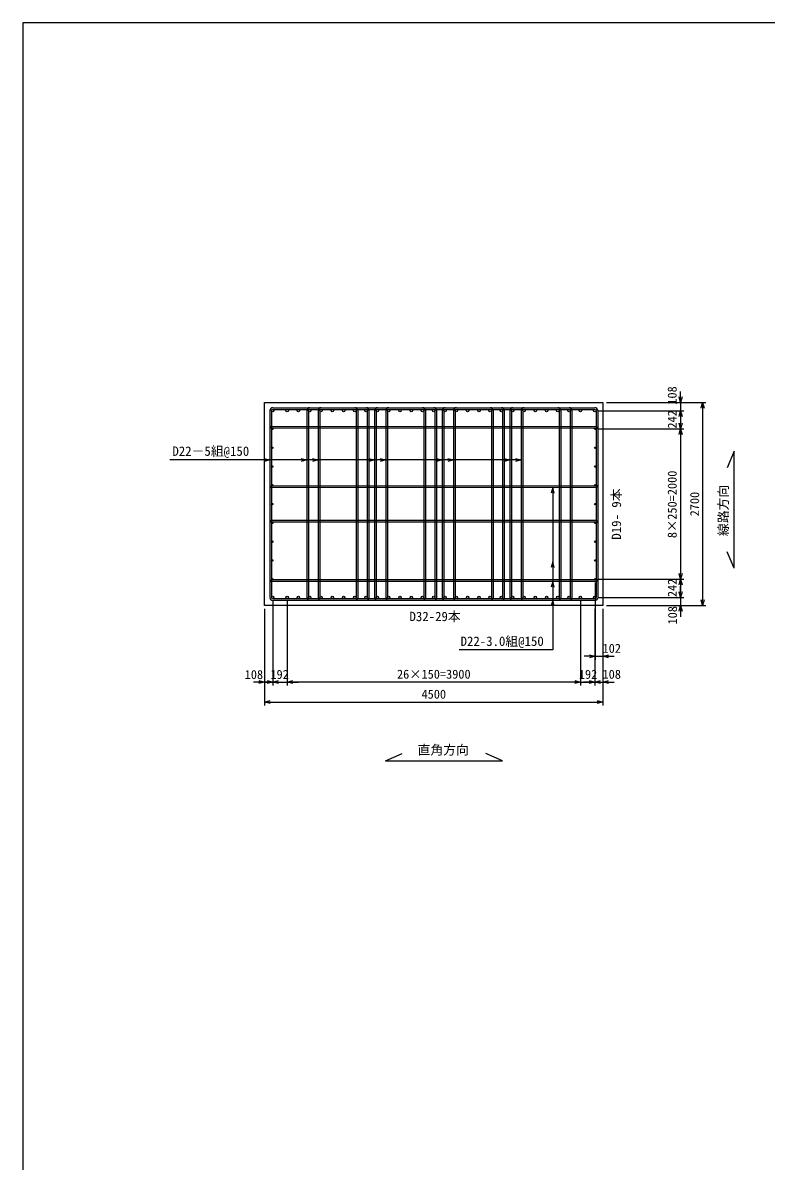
# Model space of a CAD drawing. Extents: x 851164 to 871017, y 575591 to 606015.
# Drawn here: x 851164 to 861090, y 590830 to 606015 of the extents above; entities that cross this region are included whole.
import ezdxf
from ezdxf.enums import TextEntityAlignment as Align

# ---------------------------------------------------------------- set-up
doc = ezdxf.new("R2010")
doc.units = 0
doc.header["$LTSCALE"] = 400
doc.header["$MEASUREMENT"] = 0
doc.header["$PDMODE"] = 3
doc.header["$PDSIZE"] = -5
doc.linetypes.add('DASHED2', pattern=[9.525, 6.35, -3.175])
doc.layers.get('DEFPOINTS').update_dxf_attribs({"color": 53})
for name, color, linetype in [('DIM', 6, 'Continuous'), ('寸法', 4, 'Continuous'), ('帯筋', 2, 'Continuous'), ('構造線', 3, 'Continuous')]:
    doc.layers.add(name, color=color, linetype=linetype)
doc.layers.add('文字', color=7, linetype='Continuous', lineweight=9)
doc.styles.add('明朝', font='')
doc.styles.get('明朝').set_extended_font_data('MS Mincho')
doc.dimstyles.new('201', dxfattribs={"dimscale": 1.5, "dimtxt": 80, "dimasz": 50, "dimexe": 30, "dimexo": 30, "dimgap": 30, "dimtad": 1, "dimdec": 0, "dimdsep": 46, "dimtxsty": '明朝', "dimblk": 'OPEN30', "dimcen": 2.5, "dimclrd": 4, "dimclre": 4, "dimclrt": 6, "dimadec": 0, "dimazin": 0, "dimtfac": 1, "dimtdec": 0, "dimtmove": 2, "dimatfit": 3, "dimldrblk": 'OPEN30', "dimfxl": 1, "dimfrac": 2, "dimarcsym": 0})

# ---------------------------------------------------------------- blocks, each defined once
blk = doc.blocks.new('_Open30')
at = {"color": 0, "linetype": 'ByBlock', "lineweight": -2}
for p, q in [((-1, 0.27), (0, 0)), ((0, 0), (-1, -0.27)), ((0, 0), (-1, 0))]:
    blk.add_line(p, q, dxfattribs=at)
blk = doc.blocks.new('*D2668')
at = {"layer": 'DEFPOINTS', "color": 0}
for p in [(858880, 600962), (858880, 598262), (860205, 598262)]:
    blk.add_point(p, dxfattribs=at)
at = {"layer": '寸法', "color": 1, "lineweight": -2}
for p, q in [((858925, 600962), (860250, 600962)), ((860205, 600887), (860205, 598337)), ((858925, 598262), (860250, 598262))]:
    blk.add_line(p, q, dxfattribs=at)
at = {"layer": '寸法', "color": 1, "lineweight": -2, "xscale": 75, "yscale": 75, "zscale": 75}
for p, rotation in [((860205, 600962), 90), ((860205, 598262), 270)]:
    blk.add_blockref('_Open30', p, dxfattribs=dict(at, rotation=rotation))
at = {"layer": '寸法', "color": 7, "insert": (860100, 599612), "char_height": 120, "attachment_point": 5, "rotation": 90, "style": '明朝'}
blk.add_mtext('2700', dxfattribs=at)
blk = doc.blocks.new('*D2669')
at = {"layer": 'DEFPOINTS', "color": 0}
for p in [(854680, 598370), (858580, 598370), (854680, 597243)]:
    blk.add_point(p, dxfattribs=at)
at = {"layer": '寸法', "color": 1, "lineweight": -2}
for p, q in [((854680, 598325), (854680, 597198)), ((858580, 598325), (858580, 597198)), ((858505, 597243), (854755, 597243))]:
    blk.add_line(p, q, dxfattribs=at)
at = {"layer": '寸法', "color": 1, "lineweight": -2, "xscale": 75, "yscale": 75, "zscale": 75, "rotation": 180}
blk.add_blockref('_Open30', (854680, 597243), dxfattribs=at)
at = {"layer": '寸法', "color": 1, "lineweight": -2, "xscale": 75, "yscale": 75, "zscale": 75}
blk.add_blockref('_Open30', (858580, 597243), dxfattribs=at)
at = {"layer": '寸法', "color": 7, "insert": (856630, 597348), "char_height": 120, "attachment_point": 5, "style": '明朝'}
blk.add_mtext('26×150=3900', dxfattribs=at)
blk = doc.blocks.new('*D2670')
at = {"layer": 'DEFPOINTS', "color": 0}
for p in [(854380, 598262), (858880, 598262), (858880, 596977)]:
    blk.add_point(p, dxfattribs=at)
at = {"layer": '寸法', "color": 1, "lineweight": -2}
for p, q in [((854380, 598217), (854380, 596932)), ((858880, 598217), (858880, 596932)), ((854455, 596977), (858805, 596977))]:
    blk.add_line(p, q, dxfattribs=at)
at = {"layer": '寸法', "color": 1, "lineweight": -2, "xscale": 75, "yscale": 75, "zscale": 75, "rotation": 180}
blk.add_blockref('_Open30', (854380, 596977), dxfattribs=at)
at = {"layer": '寸法', "color": 1, "lineweight": -2, "xscale": 75, "yscale": 75, "zscale": 75}
blk.add_blockref('_Open30', (858880, 596977), dxfattribs=at)
at = {"layer": '寸法', "color": 7, "insert": (856630, 597082), "char_height": 120, "attachment_point": 5, "style": '明朝'}
blk.add_mtext('4500', dxfattribs=at)
blk = doc.blocks.new('*D2671')
at = {"layer": 'DEFPOINTS', "color": 0}
for p in [(858580, 598370), (858772, 598262), (858772, 597243)]:
    blk.add_point(p, dxfattribs=at)
at = {"layer": '寸法', "color": 1, "lineweight": -2}
for p, q in [((858580, 598325), (858580, 597198)), ((858772, 598217), (858772, 597198)), ((858505, 597243), (858430, 597243)), ((858580, 597243), (858772, 597243)), ((858847, 597243), (858922, 597243))]:
    blk.add_line(p, q, dxfattribs=at)
at = {"layer": '寸法', "color": 1, "lineweight": -2, "xscale": 75, "yscale": 75, "zscale": 75}
blk.add_blockref('_Open30', (858580, 597243), dxfattribs=at)
at = {"layer": '寸法', "color": 1, "lineweight": -2, "xscale": 75, "yscale": 75, "zscale": 75, "rotation": 180}
blk.add_blockref('_Open30', (858772, 597243), dxfattribs=at)
at = {"layer": '寸法', "color": 7, "insert": (858681, 597346), "char_height": 120, "attachment_point": 5, "style": '明朝'}
blk.add_mtext('192', dxfattribs=at)
blk = doc.blocks.new('*D2672')
at = {"layer": 'DEFPOINTS', "color": 0}
for p in [(858772, 598262), (858880, 598262), (858880, 597243)]:
    blk.add_point(p, dxfattribs=at)
at = {"layer": '寸法', "color": 1, "lineweight": -2}
for p, q in [((858772, 598217), (858772, 597198)), ((858880, 598217), (858880, 597198)), ((858697, 597243), (858622, 597243)), ((858772, 597243), (858880, 597243)), ((858955, 597243), (859030, 597243))]:
    blk.add_line(p, q, dxfattribs=at)
at = {"layer": '寸法', "color": 1, "lineweight": -2, "xscale": 75, "yscale": 75, "zscale": 75}
blk.add_blockref('_Open30', (858772, 597243), dxfattribs=at)
at = {"layer": '寸法', "color": 1, "lineweight": -2, "xscale": 75, "yscale": 75, "zscale": 75, "rotation": 180}
blk.add_blockref('_Open30', (858880, 597243), dxfattribs=at)
at = {"layer": '寸法', "color": 7, "insert": (858997, 597347), "char_height": 120, "attachment_point": 5, "style": '明朝'}
blk.add_mtext('108', dxfattribs=at)
blk = doc.blocks.new('*D2673')
at = {"layer": 'DEFPOINTS', "color": 0}
for p in [(854488, 598368), (854680, 598370), (854680, 597243)]:
    blk.add_point(p, dxfattribs=at)
at = {"layer": '寸法', "color": 1, "lineweight": -2}
for p, q in [((854488, 598323), (854488, 597198)), ((854680, 598325), (854680, 597198)), ((854413, 597243), (854338, 597243)), ((854488, 597243), (854680, 597243)), ((854755, 597243), (854830, 597243))]:
    blk.add_line(p, q, dxfattribs=at)
at = {"layer": '寸法', "color": 1, "lineweight": -2, "xscale": 75, "yscale": 75, "zscale": 75}
blk.add_blockref('_Open30', (854488, 597243), dxfattribs=at)
at = {"layer": '寸法', "color": 1, "lineweight": -2, "xscale": 75, "yscale": 75, "zscale": 75, "rotation": 180}
blk.add_blockref('_Open30', (854680, 597243), dxfattribs=at)
at = {"layer": '寸法', "color": 7, "insert": (854579, 597345), "char_height": 120, "attachment_point": 5, "style": '明朝'}
blk.add_mtext('192', dxfattribs=at)
blk = doc.blocks.new('*D2674')
at = {"layer": 'DEFPOINTS', "color": 0}
for p in [(854488, 598368), (854380, 598262), (854488, 597243)]:
    blk.add_point(p, dxfattribs=at)
at = {"layer": '寸法', "color": 1, "lineweight": -2}
for p, q in [((854488, 598323), (854488, 597198)), ((854380, 598217), (854380, 597198)), ((854305, 597243), (854230, 597243)), ((854380, 597243), (854488, 597243)), ((854563, 597243), (854638, 597243))]:
    blk.add_line(p, q, dxfattribs=at)
at = {"layer": '寸法', "color": 1, "lineweight": -2, "xscale": 75, "yscale": 75, "zscale": 75}
blk.add_blockref('_Open30', (854380, 597243), dxfattribs=at)
at = {"layer": '寸法', "color": 1, "lineweight": -2, "xscale": 75, "yscale": 75, "zscale": 75, "rotation": 180}
blk.add_blockref('_Open30', (854488, 597243), dxfattribs=at)
at = {"layer": '寸法', "color": 7, "insert": (854237, 597343), "char_height": 120, "attachment_point": 5, "style": '明朝'}
blk.add_mtext('108', dxfattribs=at)
blk = doc.blocks.new('*D2675')
at = {"layer": 'DEFPOINTS', "color": 0}
for p in [(858880, 600962), (858772, 600854), (859912, 600854)]:
    blk.add_point(p, dxfattribs=at)
at = {"layer": '寸法', "color": 1, "lineweight": -2}
for p, q in [((859912, 601037), (859912, 601112)), ((858925, 600962), (859957, 600962)), ((859912, 600962), (859912, 600854)), ((858817, 600854), (859957, 600854)), ((859912, 600779), (859912, 600704))]:
    blk.add_line(p, q, dxfattribs=at)
at = {"layer": '寸法', "color": 1, "lineweight": -2, "xscale": 75, "yscale": 75, "zscale": 75}
for p, rotation in [((859912, 600962), 270), ((859912, 600854), 90)]:
    blk.add_blockref('_Open30', p, dxfattribs=dict(at, rotation=rotation))
at = {"layer": '寸法', "color": 7, "insert": (859801, 601057), "char_height": 120, "attachment_point": 5, "rotation": 90, "style": '明朝'}
blk.add_mtext('108', dxfattribs=at)
blk = doc.blocks.new('*D2676')
at = {"layer": 'DEFPOINTS', "color": 0}
for p in [(858772, 598370), (858880, 598262), (859912, 598262)]:
    blk.add_point(p, dxfattribs=at)
at = {"layer": '寸法', "color": 1, "lineweight": -2}
for p, q in [((859912, 598445), (859912, 598520)), ((858817, 598370), (859957, 598370)), ((859912, 598370), (859912, 598262)), ((858925, 598262), (859957, 598262)), ((859912, 598187), (859912, 598112))]:
    blk.add_line(p, q, dxfattribs=at)
at = {"layer": '寸法', "color": 1, "lineweight": -2, "xscale": 75, "yscale": 75, "zscale": 75}
for p, rotation in [((859912, 598370), 270), ((859912, 598262), 90)]:
    blk.add_blockref('_Open30', p, dxfattribs=dict(at, rotation=rotation))
at = {"layer": '寸法', "color": 7, "insert": (859806, 598133), "char_height": 120, "attachment_point": 5, "rotation": 90, "style": '明朝'}
blk.add_mtext('108', dxfattribs=at)
blk = doc.blocks.new('*D2677')
at = {"layer": 'DEFPOINTS', "color": 0}
for p in [(858778, 598612), (858880, 598262), (858880, 597587)]:
    blk.add_point(p, dxfattribs=at)
at = {"layer": '寸法', "color": 1, "lineweight": -2}
for p, q in [((858778, 598567), (858778, 597542)), ((858880, 598217), (858880, 597542)), ((858703, 597587), (858628, 597587)), ((858778, 597587), (858880, 597587)), ((858955, 597587), (859030, 597587))]:
    blk.add_line(p, q, dxfattribs=at)
at = {"layer": '寸法', "color": 1, "lineweight": -2, "xscale": 75, "yscale": 75, "zscale": 75}
blk.add_blockref('_Open30', (858778, 597587), dxfattribs=at)
at = {"layer": '寸法', "color": 1, "lineweight": -2, "xscale": 75, "yscale": 75, "zscale": 75, "rotation": 180}
blk.add_blockref('_Open30', (858880, 597587), dxfattribs=at)
at = {"layer": '寸法', "color": 7, "insert": (858997, 597692), "char_height": 120, "attachment_point": 5, "style": '明朝'}
blk.add_mtext('102', dxfattribs=at)
blk = doc.blocks.new('*D2678')
at = {"layer": 'DEFPOINTS', "color": 0}
for p in [(858880, 600854), (858778, 600612), (859912, 600612)]:
    blk.add_point(p, dxfattribs=at)
at = {"layer": '寸法', "color": 1, "lineweight": -2}
for p, q in [((858925, 600854), (859957, 600854)), ((859912, 600779), (859912, 600687)), ((858823, 600612), (859957, 600612))]:
    blk.add_line(p, q, dxfattribs=at)
at = {"layer": '寸法', "color": 1, "lineweight": -2, "xscale": 75, "yscale": 75, "zscale": 75}
for p, rotation in [((859912, 600854), 90), ((859912, 600612), 270)]:
    blk.add_blockref('_Open30', p, dxfattribs=dict(at, rotation=rotation))
at = {"layer": '寸法', "color": 7, "insert": (859801, 600739), "char_height": 120, "attachment_point": 5, "rotation": 90, "style": '明朝'}
blk.add_mtext('242', dxfattribs=at)
blk = doc.blocks.new('*D2679')
at = {"layer": 'DEFPOINTS', "color": 0}
for p in [(858880, 598612), (858778, 598370), (859912, 598370)]:
    blk.add_point(p, dxfattribs=at)
at = {"layer": '寸法', "color": 1, "lineweight": -2}
for p, q in [((858925, 598612), (859957, 598612)), ((859912, 598537), (859912, 598445)), ((858823, 598370), (859957, 598370))]:
    blk.add_line(p, q, dxfattribs=at)
at = {"layer": '寸法', "color": 1, "lineweight": -2, "xscale": 75, "yscale": 75, "zscale": 75}
for p, rotation in [((859912, 598612), 90), ((859912, 598370), 270)]:
    blk.add_blockref('_Open30', p, dxfattribs=dict(at, rotation=rotation))
at = {"layer": '寸法', "color": 7, "insert": (859801, 598497), "char_height": 120, "attachment_point": 5, "rotation": 90, "style": '明朝'}
blk.add_mtext('242', dxfattribs=at)
blk = doc.blocks.new('*D2680')
at = {"layer": 'DEFPOINTS', "color": 0}
for p in [(858880, 600612), (858778, 598612), (859912, 598612)]:
    blk.add_point(p, dxfattribs=at)
at = {"layer": '寸法', "color": 1, "lineweight": -2}
for p, q in [((858925, 600612), (859957, 600612)), ((859912, 600537), (859912, 598687)), ((858823, 598612), (859957, 598612))]:
    blk.add_line(p, q, dxfattribs=at)
at = {"layer": '寸法', "color": 1, "lineweight": -2, "xscale": 75, "yscale": 75, "zscale": 75}
for p, rotation in [((859912, 600612), 90), ((859912, 598612), 270)]:
    blk.add_blockref('_Open30', p, dxfattribs=dict(at, rotation=rotation))
at = {"layer": '寸法', "color": 7, "insert": (859801, 599608), "char_height": 120, "attachment_point": 5, "rotation": 90, "style": '明朝'}
blk.add_mtext('8×250=2000', dxfattribs=at)

msp = doc.modelspace()

# ---------------------------------------------------------------- linework, layer by layer
at = {"layer": 'DIM'}
msp.add_lwpolyline([(851164, 606015), (851164, 575591), (871017, 575591), (871017, 606015)], close=True, dxfattribs=at)
at = {"layer": '寸法', "color": 1, "linetype": 'Continuous'}
for p, q in [((857791.7, 600199.1), (853121.1, 600199.1)), ((858211.5, 599831.8), (858211.5, 597673.8)), ((858211.5, 597673.8), (856967.7, 597673.8))]:
    msp.add_line(p, q, dxfattribs=at)
at = {"layer": '寸法', "color": 7, "linetype": 'ByBlock'}
for centre, radius in [((854487.7, 600853.9), 16), ((854679.7, 600853.9), 16), ((854829.7, 600853.9), 16), ((854979.7, 600853.9), 16), ((855129.7, 600853.9), 16), ((855279.7, 600853.9), 16), ((855429.7, 600853.9), 16), ((855579.7, 600853.9), 16), ((855729.7, 600853.9), 16), ((855879.7, 600853.9), 16), ((856029.7, 600853.9), 16), ((856179.7, 600853.9), 16), ((856329.7, 600853.9), 16), ((856479.7, 600853.9), 16), ((856629.7, 600853.9), 16), ((856779.7, 600853.9), 16), ((856929.7, 600853.9), 16), ((857079.7, 600853.9), 16), ((857229.7, 600853.9), 16), ((857379.7, 600853.9), 16), ((857529.7, 600853.9), 16), ((857679.7, 600853.9), 16), ((857829.7, 600853.9), 16), ((857979.7, 600853.9), 16), ((858129.7, 600853.9), 16), ((858279.7, 600853.9), 16), ((858429.7, 600853.9), 16), ((858579.7, 600853.9), 16), ((858771.7, 600853.9), 16), ((854481.7, 600611.9), 9.5), ((858777.7, 600611.9), 9.5), ((854481.7, 600361.9), 9.5), ((858777.7, 600361.9), 9.5), ((854481.7, 600111.9), 9.5), ((858777.7, 600111.9), 9.5), ((854481.7, 599861.9), 9.5), ((858777.7, 599861.9), 9.5), ((854481.7, 599611.9), 9.5), ((858777.7, 599611.9), 9.5), ((854481.7, 599361.9), 9.5), ((858777.7, 599361.9), 9.5), ((854481.7, 599111.9), 9.5), ((858777.7, 599111.9), 9.5), ((854481.7, 598861.9), 9.5), ((858777.7, 598861.9), 9.5), ((854481.7, 598611.9), 9.5), ((858777.7, 598611.9), 9.5), ((854487.7, 598369.9), 16), ((854679.7, 598369.9), 16), ((854829.7, 598369.9), 16), ((854979.7, 598369.9), 16), ((855129.7, 598369.9), 16), ((855279.7, 598369.9), 16), ((855429.7, 598369.9), 16), ((855579.7, 598369.9), 16), ((855729.7, 598369.9), 16), ((855879.7, 598369.9), 16), ((856029.7, 598369.9), 16), ((856179.7, 598369.9), 16), ((856329.7, 598369.9), 16), ((856479.7, 598369.9), 16), ((856629.7, 598369.9), 16), ((856779.7, 598369.9), 16), ((856929.7, 598369.9), 16), ((857079.7, 598369.9), 16), ((857229.7, 598369.9), 16), ((857379.7, 598369.9), 16), ((857529.7, 598369.9), 16), ((857679.7, 598369.9), 16), ((857829.7, 598369.9), 16), ((857979.7, 598369.9), 16), ((858129.7, 598369.9), 16), ((858279.7, 598369.9), 16), ((858429.7, 598369.9), 16), ((858579.7, 598369.9), 16), ((858771.7, 598369.9), 16)]:
    msp.add_circle(centre, radius, dxfattribs=at)
for centre, start, end in [((854481.7, 600613.5), 108.5094, 180), ((858777.7, 600611.9), 0, 71.4906), ((854481.8, 599860.2), 180.00019, 251.49079), ((858777.8, 599861.9), 288.5096, 0.00019), ((854481.7, 599363.5), 108.5094, 180), ((858777.7, 599361.9), 0, 71.4906), ((854481.8, 598610.2), 180.00019, 251.49079), ((858777.8, 598611.9), 288.5096, 0.00019)]:
    msp.add_arc(centre, 31.5, start, end, dxfattribs=at)
at = {"layer": '帯筋', "color": 7, "linetype": 'Continuous'}
for p, q in [((854487.7, 600891.9), (858771.7, 600891.9)), ((854487.7, 600869.9), (858771.7, 600869.9)), ((854487.7, 598353.9), (858771.7, 598353.9)), ((854487.7, 598331.9), (858771.7, 598331.9))]:
    msp.add_line(p, q, dxfattribs=at)
at = {"layer": '帯筋', "color": 7}
for p, q in [((854449.7, 600855.9), (854449.7, 598367.9)), ((854471.7, 600855.9), (854471.7, 598367.9)), ((854941.7, 600858.6), (854941.7, 598365.8)), ((854963.7, 600853.9), (854963.7, 598369.9)), ((855595.7, 600853.9), (855595.7, 598369.9)), ((855617.7, 600857.9), (855617.7, 598365.9)), ((855841.7, 600858.6), (855841.7, 598365.8)), ((855863.7, 600853.9), (855863.7, 598369.9)), ((856495.7, 600853.9), (856495.7, 598369.9)), ((856517.7, 600857.9), (856517.7, 598365.9)), ((856741.7, 600858.6), (856741.7, 598365.8)), ((856763.7, 600853.9), (856763.7, 598369.9)), ((857395.7, 600853.9), (857395.7, 598369.9)), ((857417.7, 600857.9), (857417.7, 598365.9)), ((857641.7, 600858.6), (857641.7, 598365.8)), ((857663.7, 600853.9), (857663.7, 598369.9)), ((858295.7, 600853.9), (858295.7, 598369.9)), ((858317.7, 600857.9), (858317.7, 598365.9)), ((858787.7, 600857.9), (858787.7, 598369.9)), ((858809.7, 600857.9), (858809.7, 598369.9)), ((858787.7, 600641.7), (854471.7, 600643.4)), ((858777.7, 600621.4), (854481.7, 600621.4)), ((858787.8, 599832), (854471.8, 599830.3)), ((858777.8, 599852.4), (854481.8, 599852.3)), ((858787.7, 599391.7), (854471.7, 599393.4)), ((858777.7, 599371.4), (854481.7, 599371.4)), ((858787.8, 598582), (854471.8, 598580.3)), ((858777.8, 598602.4), (854481.8, 598602.3))]:
    msp.add_line(p, q, dxfattribs=at)
at = {"layer": '帯筋', "color": 7, "linetype": 'DASHED2'}
for p, q in [((855091.7, 600858.6), (855091.7, 598365.8)), ((855113.7, 600853.9), (855113.7, 598369.9)), ((855745.7, 600853.9), (855745.7, 598369.9)), ((855767.7, 600857.9), (855767.7, 598365.9)), ((855991.7, 600858.6), (855991.7, 598365.8)), ((856013.7, 600853.9), (856013.7, 598369.9)), ((856645.7, 600853.9), (856645.7, 598369.9)), ((856667.7, 600857.9), (856667.7, 598365.9)), ((856891.7, 600858.6), (856891.7, 598365.8)), ((856913.7, 600853.9), (856913.7, 598369.9)), ((857545.7, 600853.9), (857545.7, 598369.9)), ((857567.7, 600857.9), (857567.7, 598365.9)), ((857791.7, 600858.6), (857791.7, 598365.8)), ((857813.7, 600853.9), (857813.7, 598369.9)), ((858445.7, 600853.9), (858445.7, 598369.9)), ((858467.7, 600857.9), (858467.7, 598365.9))]:
    msp.add_line(p, q, dxfattribs=at)
at = {"layer": '帯筋', "color": 1}
for p, q in [((860626.5, 600315.2), (860529.9, 600095.3)), ((860626.5, 598758.9), (860626.5, 600315.2)), ((860626.5, 598758.9), (860529.9, 598978.8)), ((855987.4, 596196), (856207.2, 596292.6)), ((855987.4, 596196), (857543.6, 596196)), ((857543.6, 596196), (857323.8, 596292.6))]:
    msp.add_line(p, q, dxfattribs=at)
at = {"layer": '帯筋', "color": 7}
for centre, start, end in [((854483.3, 600858.6), 82.40923, 181.24097), ((854975.3, 600858.6), 82.40923, 181.24097), ((855125.3, 600858.6), 82.40923, 181.24097), ((855584.2, 600858.6), 358.75903, 97.59077), ((855734.2, 600858.6), 358.75903, 97.59077), ((855875.3, 600858.6), 82.40923, 181.24097), ((856025.3, 600858.6), 82.40923, 181.24097), ((856484.2, 600858.6), 358.75903, 97.59077), ((856634.2, 600858.6), 358.75903, 97.59077), ((856775.3, 600858.6), 82.40923, 181.24097), ((856925.3, 600858.6), 82.40923, 181.24097), ((857384.2, 600858.6), 358.75903, 97.59077), ((857534.2, 600858.6), 358.75903, 97.59077), ((857675.3, 600858.6), 82.40923, 181.24097), ((857825.3, 600858.6), 82.40923, 181.24097), ((858284.2, 600858.6), 358.75903, 97.59077), ((858434.2, 600858.6), 358.75903, 97.59077), ((858776.2, 600858.6), 358.75903, 97.59077), ((854483.3, 598365.1), 178.75903, 277.59077), ((854975.3, 598365.1), 178.75903, 277.59077), ((855125.3, 598365.1), 178.75903, 277.59077), ((855584.2, 598365.1), 262.40923, 1.24097), ((855734.2, 598365.1), 262.40923, 1.24097), ((855875.3, 598365.1), 178.75903, 277.59077), ((856025.3, 598365.1), 178.75903, 277.59077), ((856484.2, 598365.1), 262.40923, 1.24097), ((856634.2, 598365.1), 262.40923, 1.24097), ((856775.3, 598365.1), 178.75903, 277.59077), ((856925.3, 598365.1), 178.75903, 277.59077), ((857384.2, 598365.1), 262.40923, 1.24097), ((857534.2, 598365.1), 262.40923, 1.24097), ((857675.3, 598365.1), 178.75903, 277.59077), ((857825.3, 598365.1), 178.75903, 277.59077), ((858284.2, 598365.1), 262.40923, 1.24097), ((858434.2, 598365.1), 262.40923, 1.24097), ((858776.2, 598365.1), 262.40923, 1.24097)]:
    msp.add_arc(centre, 33.6, start, end, dxfattribs=at)
at = {"layer": '構造線'}
msp.add_lwpolyline([(854379.7, 598261.9), (854379.7, 600961.9), (858879.7, 600961.9), (858879.7, 598261.9)], close=True, dxfattribs=at)

# ---------------------------------------------------------------- block references
at = {"layer": '寸法', "color": 1, "linetype": 'Continuous', "xscale": 75, "yscale": 75, "zscale": 75}
for p in [(854449.7, 600199.1), (854941.7, 600199.1), (855091.7, 600199.1), (855841.7, 600199.1), (855991.7, 600199.1), (856741.7, 600199.1), (856891.7, 600199.1), (857641.7, 600199.1), (857791.7, 600199.1)]:
    msp.add_blockref('_Open30', p, dxfattribs=at)
at = {"layer": '寸法', "color": 1, "linetype": 'Continuous', "xscale": -75, "yscale": 75, "zscale": 75, "rotation": 270}
for p in [(858211.5, 599831.8), (858211.5, 598842.8), (858211.5, 598581.8), (858211.5, 598331.9)]:
    msp.add_blockref('_Open30', p, dxfattribs=at)

# ---------------------------------------------------------------- texts
at = {"layer": '文字', "linetype": 'Continuous', "style": '明朝'}
for s, p in [('D22－5組@150', (853153.7, 600216.4)), ('D32-29本', (856307, 598017)), ('D22-3.0組@150', (856986.6, 597687.4)), ('直角方向', (856414.5, 596242.4))]:
    msp.add_text(s, height=125, dxfattribs=at).set_placement(p, align=Align.BOTTOM_LEFT)
for s, p in [('線路方向', (860580.1, 599186.1)), ('D19- 9本', (859158.5, 599139))]:
    msp.add_text(s, height=125, rotation=90, dxfattribs=at).set_placement(p, align=Align.BOTTOM_LEFT)

# ---------------------------------------------------------------- dimensions: what is measured, and where the dimension line sits
at = {"layer": '寸法'}
for base, p1, p2, angle, picture, middle in [((859912.5, 600853.9), (858879.7, 600961.9), (858771.7, 600853.9), 270, '*D2675', (859800.8, 601057.2)), ((859912.5, 600611.9), (858879.7, 600853.9), (858777.7, 600611.9), 270, '*D2678', (859800.8, 600738.9)), ((858879.7, 597587.5), (858777.7, 598611.9), (858879.7, 598262.1), 180, '*D2677', (858997.1, 597691.6)), ((859912.5, 598369.9), (858879.7, 598611.9), (858777.7, 598369.9), 270, '*D2679', (859800.8, 598496.9)), ((859912.5, 598262.1), (858771.7, 598369.9), (858879.7, 598262.1), 270, '*D2676', (859806.4, 598132.7)), ((854487.7, 597242.9), (854379.7, 598261.9), (854487.7, 598367.9), 180, '*D2674', (854237, 597342.6)), ((854679.7, 597242.9), (854487.7, 598367.9), (854679.7, 598369.9), 180, '*D2673', (854578.7, 597345.2)), ((858771.7, 597242.9), (858579.7, 598369.9), (858771.7, 598261.9), 180, '*D2671', (858680.7, 597346.3)), ((858879.7, 597242.9), (858771.7, 598261.9), (858879.7, 598261.9), 180, '*D2672', (858997.1, 597347.1))]:
    dim = msp.add_linear_dim(base=base, p1=p1, p2=p2, angle=angle, dimstyle='201', override={"dimclrd": 1, "dimclre": 1, "dimclrt": 7}, dxfattribs=at)
    dim.commit()
    dim.dimension.update_dxf_attribs({"geometry": picture, "text_midpoint": middle, "dimtype": 160})
dim = msp.add_linear_dim(base=(860204.5, 598261.9), p1=(858879.7, 600961.9), p2=(858879.7, 598261.9), angle=270, dimstyle='201', override={"dimclrd": 1, "dimclre": 1, "dimclrt": 7}, dxfattribs=at)
dim.commit()
dim.dimension.update_dxf_attribs({"geometry": '*D2668', "text_midpoint": (860099.5, 599611.9)})
dim = msp.add_linear_dim(base=(859912.5, 598611.9), p1=(858879.7, 600611.9), p2=(858777.7, 598611.9), angle=270, text='8×250=<>', dimstyle='201', override={"dimclrd": 1, "dimclre": 1, "dimclrt": 7}, dxfattribs=at)
dim.commit()
dim.dimension.update_dxf_attribs({"geometry": '*D2680', "text_midpoint": (859800.8, 599608), "dimtype": 160})
dim = msp.add_linear_dim(base=(854679.7, 597242.9), p1=(858579.7, 598369.9), p2=(854679.7, 598369.9), text='26×150=<>', dimstyle='201', override={"dimclrd": 1, "dimclre": 1, "dimclrt": 7}, dxfattribs=at)
dim.commit()
dim.dimension.update_dxf_attribs({"geometry": '*D2669', "text_midpoint": (856629.7, 597347.9)})
dim = msp.add_linear_dim(base=(858879.7, 596976.7), p1=(854379.7, 598261.9), p2=(858879.7, 598261.9), dimstyle='201', override={"dimclrd": 1, "dimclre": 1, "dimclrt": 7}, dxfattribs=at)
dim.commit()
dim.dimension.update_dxf_attribs({"geometry": '*D2670', "text_midpoint": (856629.7, 597081.7)})

doc.saveas('drawing.dxf')
